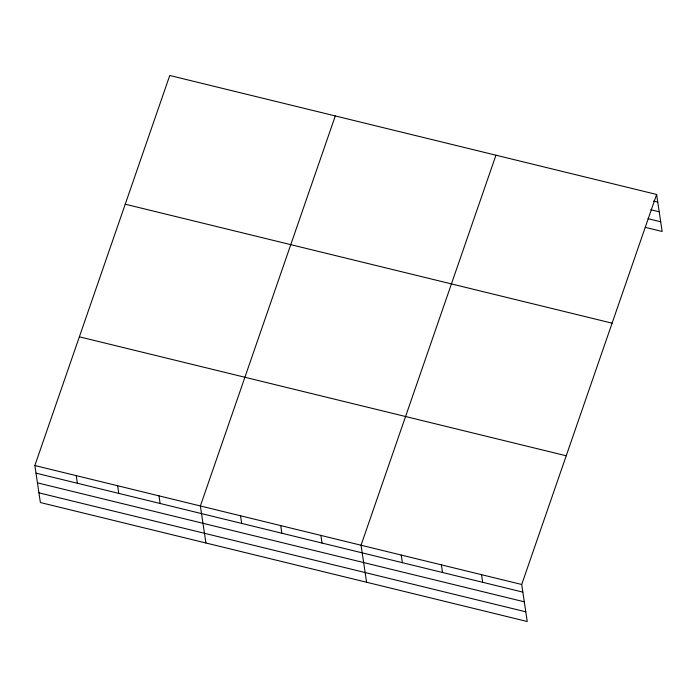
<?xml version="1.0" encoding="UTF-8"?>
<svg xmlns="http://www.w3.org/2000/svg" width="697" height="697" viewBox="0 0 697 697"><rect width="100%" height="100%" fill="white"/><g stroke="black" fill="none" stroke-linecap="round" stroke-linejoin="round"><path stroke-width="1.05" d="M656.618 194.463L521.704 584.487L527.237 621.506L40.382 502.537L34.85 465.518L169.763 75.494L656.618 194.463L662.15 231.482L645.239 227.344M335.292 115.946L200.379 505.97L205.911 542.989M495.95 155.204L361.046 545.228L366.578 582.248M653.533 201.058L657.759 202.095M650.754 209.727L659.205 211.792M648.018 218.684L660.704 221.785M125.242 204.204L612.097 323.173M79.371 336.817L566.225 455.777M34.85 465.518L521.704 584.487M35.991 473.15L522.846 592.119M37.438 482.847L524.301 601.816M38.936 492.84L525.791 611.809M481.54 574.677L482.681 582.3M441.375 564.858L442.517 572.49M401.211 555.039L402.352 562.671M320.881 535.409L322.023 543.041M280.717 525.599L281.849 533.231M240.543 515.78L241.685 523.412M159.003 495.855L160.136 503.487M117.619 485.748L118.76 493.371M76.234 475.633L77.376 483.265"/></g></svg>
